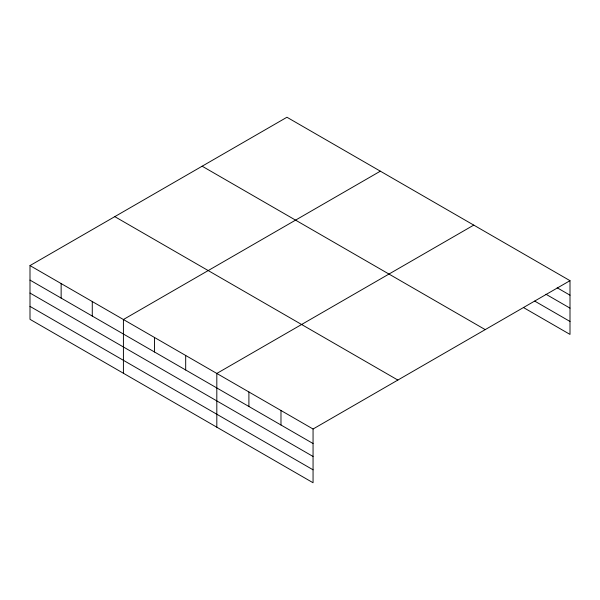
<?xml version="1.0" encoding="UTF-8"?>
<svg xmlns="http://www.w3.org/2000/svg" width="600" height="600" viewBox="0 0 600 600"><rect width="100%" height="100%" fill="white"/><g stroke="black" fill="none" stroke-linecap="round" stroke-linejoin="round"><path stroke-width="0.9" d="M313.058 456.472L313.058 429.015L30 265.59L30 319.327L313.058 482.752L313.058 456.472L30 293.048M30 265.59L286.942 117.248L570 280.673L570 334.41L523.485 307.553M380.347 171.18L123.413 319.522L123.413 373.26M473.76 225.105L216.817 373.447L216.817 427.185M313.058 429.015L570 280.673M557.168 287.775L570 295.185M545.94 294.24L570 308.13M534.713 301.095L570 321.465M202.147 166.2L485.213 329.625M114.788 216.638L397.853 380.062M30 280.103L313.058 443.528M30 306.382L313.058 469.808M280.98 410.49L280.98 425.002M248.903 391.972L248.903 406.485M185.685 355.47L185.685 369.983M154.545 337.5L154.545 352.013M92.273 301.545L92.273 316.058M61.14 283.567L61.14 298.08"/></g></svg>
